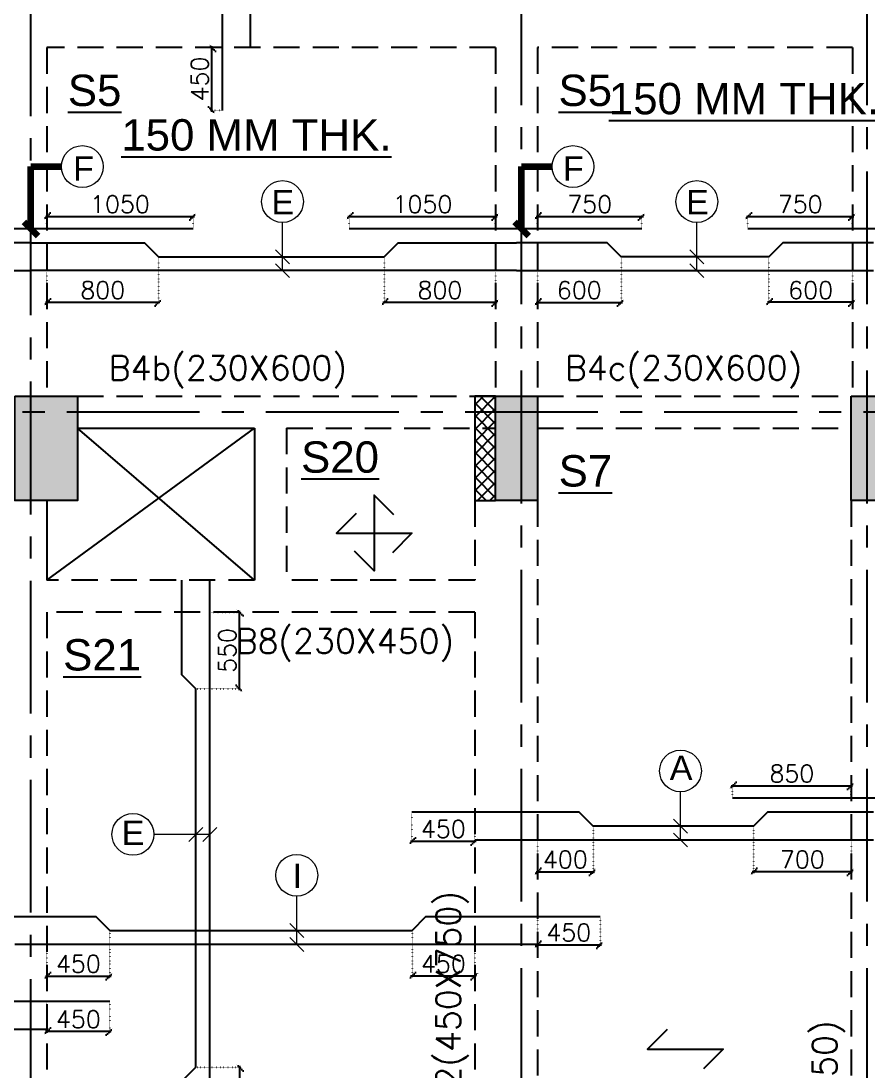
# Model space of a CAD drawing. Header units: millimetres. Extents: x 1921121 to 2008675, y -1544779 to -1482871.
# Drawn here: x 1932887 to 1938963, y -1505852 to -1498319 of the extents above; entities that cross this region are included whole.
import ezdxf

# ---------------------------------------------------------------- set-up
doc = ezdxf.new("R2010")
doc.units = ezdxf.units.MM
doc.header["$MEASUREMENT"] = 0
doc.header["$PDMODE"] = 98
for name, pattern in [('1', [0]), ('ACAD_ISO02W100', [15, 12, -3]), ('CENTER2', [28.575, 19.05, -3.175, 3.175, -3.175]), ('CONTINOUS', [0]), ('DOT', [0.25, 0, -0.25]), ('HIDDEN', [0.375, 0.25, -0.125])]:
    doc.linetypes.add(name, pattern=pattern)
for name, color, linetype in [('BEAM NO', 7, '1'), ('BEAM-230X450', 31, 'Continuous'), ('BEAM-230X600', 150, 'Continuous'), ('BEAM-300X600', 4, 'Continuous'), ('BEAM-450X750', 134, 'Continuous'), ('DIM', 191, 'Continuous'), ('Gabion Wall', 7, 'Continuous'), ('s-steel', 1, 'Continuous'), ('S-STRU. CUTOUT', 3, 'Continuous'), ('SLAB NO.', 4, 'Continuous'), ('STEEL', 1, 'Continuous'), ('STR.COLUMN', 1, 'Continuous')]:
    doc.layers.add(name, color=color, linetype=linetype)
for name, color, linetype, lineweight in [('BRICK WALL_MOFA', 8, 'Continuous', 30), ('CENTER_LINE', 8, 'CENTER2', 25), ('DIMENSION_MOFA', 62, 'HIDDEN', 15), ('GRID', 252, 'ACAD_ISO02W100', 9), ('LEADER', 191, 'Continuous', 15), ('S-B5-230X600', 120, 'HIDDEN', 25), ('SLAB STEEL MARK', 133, 'Continuous', 30)]:
    doc.layers.add(name, color=color, linetype=linetype, lineweight=lineweight)
doc.styles.add('DEEPAK', font='arial.ttf')
doc.styles.add('ROMANS', font='romans.shx')
doc.styles.add('RS', font='romans.shx', dxfattribs={"width": 0.9})
doc.styles.add('style1', font='arial.ttf')
doc.dimstyles.new('KRUNAL-MM', dxfattribs={"dimtxt": 50, "dimasz": 35, "dimexe": 25, "dimexo": 0, "dimgap": 15, "dimtad": 1, "dimdec": 0, "dimzin": 0, "dimdsep": 46, "dimtxsty": 'RS', "dimblk": 'OBLIQUE', "dimcen": 0, "dimdle": 25, "dimclrd": 256, "dimclre": 256, "dimclrt": 7, "dimadec": 0, "dimazin": 0, "dimtfac": 1, "dimtdec": 0, "dimtix": 1, "dimtmove": 0, "dimatfit": 2, "dimfxl": 1, "dimtolj": 1, "dimtzin": 0, "dimlwd": -1, "dimlwe": -1, "dimarcsym": 0})
doc.dimstyles.new('pag', dxfattribs={"dimtxt": 180, "dimasz": 150, "dimexe": 100, "dimexo": 0, "dimgap": 50, "dimtad": 1, "dimdec": 0, "dimzin": 0, "dimdsep": 46, "dimtxsty": 'ROMANS', "dimblk": 'OBLIQUE', "dimcen": 0, "dimdle": 100, "dimclrd": 256, "dimclre": 256, "dimclrt": 256, "dimadec": 0, "dimazin": 0, "dimtfac": 1, "dimtdec": 0, "dimtmove": 2, "dimatfit": 3, "dimfxl": 1, "dimtolj": 1, "dimtzin": 0, "dimlwd": -1, "dimlwe": -1, "dimarcsym": 0})

# ---------------------------------------------------------------- blocks, each defined once
blk = doc.blocks.new('FIRST FLOOR COLUMNS')
at = {"layer": 'CENTER_LINE', "ltscale": 50}
for p, q in [((5375, -42282.2), (5375, 16013)), ((8895, -42203.1), (8895, 16038)), ((11375, -42203.1), (11375, 16038)), ((68022.3, -115), (-4699.2, -115))]:
    blk.add_line(p, q, dxfattribs=at)
blk = doc.blocks.new('_Oblique')
at = {"color": 0, "linetype": 'ByBlock', "lineweight": -2}
blk.add_line((-0.5, -0.5), (0.5, 0.5), dxfattribs=at)
blk = doc.blocks.new('*D49')
at = {"layer": 'Defpoints', "color": 0, "linetype": 'DOT', "ltscale": 5, "transparency": 16777216}
for p in [(1934257, -1498510.3), (1934332.7, -1498510.3), (1934332.1, -1498960.3)]:
    blk.add_point(p, dxfattribs=at)
at = {"layer": 'DIM', "color": 191, "linetype": 'DOT', "ltscale": 5, "transparency": 16777216}
for p, q in [((1934322.7, -1498510.3), (1934247, -1498510.3)), ((1934322.1, -1498960.3), (1934247, -1498960.3))]:
    blk.add_line(p, q, dxfattribs=at)
at = {"layer": 'DIM', "color": 191, "ltscale": 5, "transparency": 16777216}
blk.add_line((1934257, -1498970.3), (1934257, -1498500.3), dxfattribs=at)
at = {"layer": 'DIM', "color": 191, "linetype": 'DOT', "ltscale": 5, "transparency": 16777216, "xscale": 50, "yscale": 50, "zscale": 50}
for p, rotation in [((1934257, -1498510.3), 90), ((1934257, -1498960.3), 270)]:
    blk.add_blockref('_Oblique', p, dxfattribs=dict(at, rotation=rotation))
at = {"layer": 'DIM', "color": 7, "linetype": 'DOT', "ltscale": 5, "transparency": 16777216, "insert": (1934169.5, -1498735.3), "char_height": 125, "attachment_point": 5, "rotation": 90, "style": 'ROMANS'}
blk.add_mtext('\\A1;450', dxfattribs=at)
blk = doc.blocks.new('*D232')
at = {"layer": 'Defpoints', "color": 0, "linetype": 'DOT', "ltscale": 5, "transparency": 16777216}
for p in [(1933073.5, -1505352.9), (1933523.5, -1505352.9), (1933073.5, -1505568.8)]:
    blk.add_point(p, dxfattribs=at)
at = {"layer": 'DIM', "color": 191, "linetype": 'DOT', "ltscale": 5, "transparency": 16777216}
for p, q in [((1933073.5, -1505362.9), (1933073.5, -1505578.8)), ((1933523.5, -1505362.9), (1933523.5, -1505578.8))]:
    blk.add_line(p, q, dxfattribs=at)
at = {"layer": 'DIM', "color": 191, "ltscale": 5, "transparency": 16777216}
blk.add_line((1933533.5, -1505568.8), (1933063.5, -1505568.8), dxfattribs=at)
at = {"layer": 'DIM', "color": 191, "linetype": 'DOT', "ltscale": 5, "transparency": 16777216, "xscale": 50, "yscale": 50, "zscale": 50, "rotation": 180}
blk.add_blockref('_Oblique', (1933073.5, -1505568.8), dxfattribs=at)
at = {"layer": 'DIM', "color": 191, "linetype": 'DOT', "ltscale": 5, "transparency": 16777216, "xscale": 50, "yscale": 50, "zscale": 50}
blk.add_blockref('_Oblique', (1933523.5, -1505568.8), dxfattribs=at)
at = {"layer": 'DIM', "color": 7, "linetype": 'DOT', "ltscale": 5, "transparency": 16777216, "insert": (1933298.5, -1505481.3), "char_height": 125, "attachment_point": 5, "style": 'ROMANS'}
blk.add_mtext('\\A1;450', dxfattribs=at)
blk = doc.blocks.new('*D64')
at = {"layer": 'Defpoints', "color": 0, "linetype": 'DOT', "ltscale": 5, "transparency": 16777216}
for p in [(1935492.4, -1500010.1), (1936292.1, -1500110.1), (1935492.4, -1500337.5)]:
    blk.add_point(p, dxfattribs=at)
at = {"layer": 'DIM', "color": 191, "linetype": 'DOT', "ltscale": 5, "transparency": 16777216}
for p, q in [((1935492.4, -1500020.1), (1935492.4, -1500347.5)), ((1936292.1, -1500120.1), (1936292.1, -1500347.5))]:
    blk.add_line(p, q, dxfattribs=at)
at = {"layer": 'DIM', "color": 191, "ltscale": 5, "transparency": 16777216}
blk.add_line((1936302.1, -1500337.5), (1935482.4, -1500337.5), dxfattribs=at)
at = {"layer": 'DIM', "color": 191, "linetype": 'DOT', "ltscale": 5, "transparency": 16777216, "xscale": 50, "yscale": 50, "zscale": 50, "rotation": 180}
blk.add_blockref('_Oblique', (1935492.4, -1500337.5), dxfattribs=at)
at = {"layer": 'DIM', "color": 191, "linetype": 'DOT', "ltscale": 5, "transparency": 16777216, "xscale": 50, "yscale": 50, "zscale": 50}
blk.add_blockref('_Oblique', (1936292.1, -1500337.5), dxfattribs=at)
at = {"layer": 'DIM', "color": 7, "linetype": 'DOT', "ltscale": 5, "transparency": 16777216, "insert": (1935892.3, -1500250), "char_height": 125, "attachment_point": 5, "style": 'ROMANS'}
blk.add_mtext('\\A1;800', dxfattribs=at)
blk = doc.blocks.new('*D65')
at = {"layer": 'Defpoints', "color": 0, "linetype": 'DOT', "ltscale": 5, "transparency": 16777216}
for p in [(1933873.7, -1500010.1), (1933073.5, -1500110.1), (1933873.7, -1500337.4)]:
    blk.add_point(p, dxfattribs=at)
at = {"layer": 'DIM', "color": 191, "linetype": 'DOT', "ltscale": 5, "transparency": 16777216}
for p, q in [((1933873.7, -1500020.1), (1933873.7, -1500347.4)), ((1933073.5, -1500120.1), (1933073.5, -1500347.4))]:
    blk.add_line(p, q, dxfattribs=at)
at = {"layer": 'DIM', "color": 191, "ltscale": 5, "transparency": 16777216}
blk.add_line((1933063.5, -1500337.4), (1933883.7, -1500337.4), dxfattribs=at)
at = {"layer": 'DIM', "color": 191, "linetype": 'DOT', "ltscale": 5, "transparency": 16777216, "xscale": 50, "yscale": 50, "zscale": 50, "rotation": 180}
blk.add_blockref('_Oblique', (1933073.5, -1500337.4), dxfattribs=at)
at = {"layer": 'DIM', "color": 191, "linetype": 'DOT', "ltscale": 5, "transparency": 16777216, "xscale": 50, "yscale": 50, "zscale": 50}
blk.add_blockref('_Oblique', (1933873.7, -1500337.4), dxfattribs=at)
at = {"layer": 'DIM', "color": 7, "linetype": 'DOT', "ltscale": 5, "transparency": 16777216, "insert": (1933473.6, -1500249.9), "char_height": 125, "attachment_point": 5, "style": 'ROMANS'}
blk.add_mtext('\\A1;800', dxfattribs=at)
blk = doc.blocks.new('*D66')
at = {"layer": 'Defpoints', "color": 0, "linetype": 'DOT', "ltscale": 5, "transparency": 16777216}
for p in [(1934122.1, -1499721), (1933072.1, -1499810.1), (1934122.1, -1499810.1)]:
    blk.add_point(p, dxfattribs=at)
at = {"layer": 'DIM', "color": 191, "ltscale": 5, "transparency": 16777216}
blk.add_line((1933062.1, -1499721), (1934132.1, -1499721), dxfattribs=at)
at = {"layer": 'DIM', "color": 191, "linetype": 'DOT', "ltscale": 5, "transparency": 16777216}
for p, q in [((1933072.1, -1499800.1), (1933072.1, -1499711)), ((1934122.1, -1499800.1), (1934122.1, -1499711))]:
    blk.add_line(p, q, dxfattribs=at)
at = {"layer": 'DIM', "color": 191, "linetype": 'DOT', "ltscale": 5, "transparency": 16777216, "xscale": 50, "yscale": 50, "zscale": 50, "rotation": 180}
blk.add_blockref('_Oblique', (1933072.1, -1499721), dxfattribs=at)
at = {"layer": 'DIM', "color": 191, "linetype": 'DOT', "ltscale": 5, "transparency": 16777216, "xscale": 50, "yscale": 50, "zscale": 50}
blk.add_blockref('_Oblique', (1934122.1, -1499721), dxfattribs=at)
at = {"layer": 'DIM', "color": 7, "linetype": 'DOT', "ltscale": 5, "transparency": 16777216, "insert": (1933597.1, -1499633.5), "char_height": 125, "attachment_point": 5, "style": 'ROMANS'}
blk.add_mtext('\\A1;1050', dxfattribs=at)
blk = doc.blocks.new('*D70')
at = {"layer": 'Defpoints', "color": 0, "linetype": 'DOT', "ltscale": 5, "transparency": 16777216}
for p in [(1937191.7, -1500010.1), (1936592.1, -1500110.1), (1937191.7, -1500337.5)]:
    blk.add_point(p, dxfattribs=at)
at = {"layer": 'DIM', "color": 191, "linetype": 'DOT', "ltscale": 5, "transparency": 16777216}
for p, q in [((1937191.7, -1500020.1), (1937191.7, -1500347.5)), ((1936592.1, -1500120.1), (1936592.1, -1500347.5))]:
    blk.add_line(p, q, dxfattribs=at)
at = {"layer": 'DIM', "color": 191, "ltscale": 5, "transparency": 16777216}
blk.add_line((1936582.1, -1500337.5), (1937201.7, -1500337.5), dxfattribs=at)
at = {"layer": 'DIM', "color": 191, "linetype": 'DOT', "ltscale": 5, "transparency": 16777216, "xscale": 50, "yscale": 50, "zscale": 50, "rotation": 180}
blk.add_blockref('_Oblique', (1936592.1, -1500337.5), dxfattribs=at)
at = {"layer": 'DIM', "color": 191, "linetype": 'DOT', "ltscale": 5, "transparency": 16777216, "xscale": 50, "yscale": 50, "zscale": 50}
blk.add_blockref('_Oblique', (1937191.7, -1500337.5), dxfattribs=at)
at = {"layer": 'DIM', "color": 7, "linetype": 'DOT', "ltscale": 5, "transparency": 16777216, "insert": (1936891.9, -1500250), "char_height": 125, "attachment_point": 5, "style": 'ROMANS'}
blk.add_mtext('\\A1;600', dxfattribs=at)
blk = doc.blocks.new('*D71')
at = {"layer": 'Defpoints', "color": 0, "linetype": 'DOT', "ltscale": 5, "transparency": 16777216}
for p in [(1938251.9, -1500010.1), (1938852.1, -1500110.1), (1938251.9, -1500337.4)]:
    blk.add_point(p, dxfattribs=at)
at = {"layer": 'DIM', "color": 191, "linetype": 'DOT', "ltscale": 5, "transparency": 16777216}
for p, q in [((1938251.9, -1500020.1), (1938251.9, -1500347.4)), ((1938852.1, -1500120.1), (1938852.1, -1500347.4))]:
    blk.add_line(p, q, dxfattribs=at)
at = {"layer": 'DIM', "color": 191, "ltscale": 5, "transparency": 16777216}
blk.add_line((1938862.1, -1500337.4), (1938241.9, -1500337.4), dxfattribs=at)
at = {"layer": 'DIM', "color": 191, "linetype": 'DOT', "ltscale": 5, "transparency": 16777216, "xscale": 50, "yscale": 50, "zscale": 50, "rotation": 180}
blk.add_blockref('_Oblique', (1938251.9, -1500337.4), dxfattribs=at)
at = {"layer": 'DIM', "color": 191, "linetype": 'DOT', "ltscale": 5, "transparency": 16777216, "xscale": 50, "yscale": 50, "zscale": 50}
blk.add_blockref('_Oblique', (1938852.1, -1500337.4), dxfattribs=at)
at = {"layer": 'DIM', "color": 7, "linetype": 'DOT', "ltscale": 5, "transparency": 16777216, "insert": (1938552, -1500249.9), "char_height": 125, "attachment_point": 5, "style": 'ROMANS'}
blk.add_mtext('\\A1;600', dxfattribs=at)
blk = doc.blocks.new('*D236')
at = {"layer": 'Defpoints', "color": 0, "linetype": 'DOT', "ltscale": 5, "transparency": 16777216}
for p in [(1936292.1, -1499721), (1935242.1, -1499810.1), (1936292.1, -1499810.1)]:
    blk.add_point(p, dxfattribs=at)
at = {"layer": 'DIM', "color": 191, "ltscale": 5, "transparency": 16777216}
blk.add_line((1935232.1, -1499721), (1936302.1, -1499721), dxfattribs=at)
at = {"layer": 'DIM', "color": 191, "linetype": 'DOT', "ltscale": 5, "transparency": 16777216}
for p, q in [((1935242.1, -1499800.1), (1935242.1, -1499711)), ((1936292.1, -1499800.1), (1936292.1, -1499711))]:
    blk.add_line(p, q, dxfattribs=at)
at = {"layer": 'DIM', "color": 191, "linetype": 'DOT', "ltscale": 5, "transparency": 16777216, "xscale": 50, "yscale": 50, "zscale": 50, "rotation": 180}
blk.add_blockref('_Oblique', (1935242.1, -1499721), dxfattribs=at)
at = {"layer": 'DIM', "color": 191, "linetype": 'DOT', "ltscale": 5, "transparency": 16777216, "xscale": 50, "yscale": 50, "zscale": 50}
blk.add_blockref('_Oblique', (1936292.1, -1499721), dxfattribs=at)
at = {"layer": 'DIM', "color": 7, "linetype": 'DOT', "ltscale": 5, "transparency": 16777216, "insert": (1935767.1, -1499633.5), "char_height": 125, "attachment_point": 5, "style": 'ROMANS'}
blk.add_mtext('\\A1;1050', dxfattribs=at)
blk = doc.blocks.new('*D74')
at = {"layer": 'Defpoints', "color": 0, "linetype": 'DOT', "ltscale": 5, "transparency": 16777216}
for p in [(1937342.1, -1499721), (1936592.1, -1499810.1), (1937342.1, -1499810.1)]:
    blk.add_point(p, dxfattribs=at)
at = {"layer": 'DIM', "color": 191, "ltscale": 5, "transparency": 16777216}
blk.add_line((1936582.1, -1499721), (1937352.1, -1499721), dxfattribs=at)
at = {"layer": 'DIM', "color": 191, "linetype": 'DOT', "ltscale": 5, "transparency": 16777216}
for p, q in [((1936592.1, -1499800.1), (1936592.1, -1499711)), ((1937342.1, -1499800.1), (1937342.1, -1499711))]:
    blk.add_line(p, q, dxfattribs=at)
at = {"layer": 'DIM', "color": 191, "linetype": 'DOT', "ltscale": 5, "transparency": 16777216, "xscale": 50, "yscale": 50, "zscale": 50, "rotation": 180}
blk.add_blockref('_Oblique', (1936592.1, -1499721), dxfattribs=at)
at = {"layer": 'DIM', "color": 191, "linetype": 'DOT', "ltscale": 5, "transparency": 16777216, "xscale": 50, "yscale": 50, "zscale": 50}
blk.add_blockref('_Oblique', (1937342.1, -1499721), dxfattribs=at)
at = {"layer": 'DIM', "color": 7, "linetype": 'DOT', "ltscale": 5, "transparency": 16777216, "insert": (1936967.1, -1499633.5), "char_height": 125, "attachment_point": 5, "style": 'ROMANS'}
blk.add_mtext('\\A1;750', dxfattribs=at)
blk = doc.blocks.new('*D75')
at = {"layer": 'Defpoints', "color": 0, "linetype": 'DOT', "ltscale": 5, "transparency": 16777216}
for p in [(1938852.1, -1499721), (1938102.1, -1499810.1), (1938852.1, -1499810.1)]:
    blk.add_point(p, dxfattribs=at)
at = {"layer": 'DIM', "color": 191, "ltscale": 5, "transparency": 16777216}
blk.add_line((1938092.1, -1499721), (1938862.1, -1499721), dxfattribs=at)
at = {"layer": 'DIM', "color": 191, "linetype": 'DOT', "ltscale": 5, "transparency": 16777216}
for p, q in [((1938102.1, -1499800.1), (1938102.1, -1499711)), ((1938852.1, -1499800.1), (1938852.1, -1499711))]:
    blk.add_line(p, q, dxfattribs=at)
at = {"layer": 'DIM', "color": 191, "linetype": 'DOT', "ltscale": 5, "transparency": 16777216, "xscale": 50, "yscale": 50, "zscale": 50, "rotation": 180}
blk.add_blockref('_Oblique', (1938102.1, -1499721), dxfattribs=at)
at = {"layer": 'DIM', "color": 191, "linetype": 'DOT', "ltscale": 5, "transparency": 16777216, "xscale": 50, "yscale": 50, "zscale": 50}
blk.add_blockref('_Oblique', (1938852.1, -1499721), dxfattribs=at)
at = {"layer": 'DIM', "color": 7, "linetype": 'DOT', "ltscale": 5, "transparency": 16777216, "insert": (1938477.1, -1499633.5), "char_height": 125, "attachment_point": 5, "style": 'ROMANS'}
blk.add_mtext('\\A1;750', dxfattribs=at)
blk = doc.blocks.new('*D77')
at = {"layer": 'Defpoints', "color": 0, "linetype": 'DOT', "ltscale": 5, "transparency": 16777216}
for p in [(1935692.4, -1504843.8), (1936142.1, -1504943.8), (1935692.4, -1505171.2)]:
    blk.add_point(p, dxfattribs=at)
at = {"layer": 'DIM', "color": 191, "linetype": 'DOT', "ltscale": 5, "transparency": 16777216}
for p, q in [((1935692.4, -1504853.8), (1935692.4, -1505181.2)), ((1936142.1, -1504953.8), (1936142.1, -1505181.2))]:
    blk.add_line(p, q, dxfattribs=at)
at = {"layer": 'DIM', "color": 191, "ltscale": 5, "transparency": 16777216}
blk.add_line((1936152.1, -1505171.2), (1935682.4, -1505171.2), dxfattribs=at)
at = {"layer": 'DIM', "color": 191, "linetype": 'DOT', "ltscale": 5, "transparency": 16777216, "xscale": 50, "yscale": 50, "zscale": 50, "rotation": 180}
blk.add_blockref('_Oblique', (1935692.4, -1505171.2), dxfattribs=at)
at = {"layer": 'DIM', "color": 191, "linetype": 'DOT', "ltscale": 5, "transparency": 16777216, "xscale": 50, "yscale": 50, "zscale": 50}
blk.add_blockref('_Oblique', (1936142.1, -1505171.2), dxfattribs=at)
at = {"layer": 'DIM', "color": 7, "linetype": 'DOT', "ltscale": 5, "transparency": 16777216, "insert": (1935917.3, -1505083.7), "char_height": 125, "attachment_point": 5, "style": 'ROMANS'}
blk.add_mtext('\\A1;450', dxfattribs=at)
blk = doc.blocks.new('*D78')
at = {"layer": 'Defpoints', "color": 0, "linetype": 'DOT', "ltscale": 5, "transparency": 16777216}
for p in [(1933523.7, -1504843.8), (1933073.5, -1504943.8), (1933523.7, -1505171.1)]:
    blk.add_point(p, dxfattribs=at)
at = {"layer": 'DIM', "color": 191, "linetype": 'DOT', "ltscale": 5, "transparency": 16777216}
for p, q in [((1933523.7, -1504853.8), (1933523.7, -1505181.1)), ((1933073.5, -1504953.8), (1933073.5, -1505181.1))]:
    blk.add_line(p, q, dxfattribs=at)
at = {"layer": 'DIM', "color": 191, "ltscale": 5, "transparency": 16777216}
blk.add_line((1933063.5, -1505171.1), (1933533.7, -1505171.1), dxfattribs=at)
at = {"layer": 'DIM', "color": 191, "linetype": 'DOT', "ltscale": 5, "transparency": 16777216, "xscale": 50, "yscale": 50, "zscale": 50, "rotation": 180}
blk.add_blockref('_Oblique', (1933073.5, -1505171.1), dxfattribs=at)
at = {"layer": 'DIM', "color": 191, "linetype": 'DOT', "ltscale": 5, "transparency": 16777216, "xscale": 50, "yscale": 50, "zscale": 50}
blk.add_blockref('_Oblique', (1933523.7, -1505171.1), dxfattribs=at)
at = {"layer": 'DIM', "color": 7, "linetype": 'DOT', "ltscale": 5, "transparency": 16777216, "insert": (1933298.6, -1505083.6), "char_height": 125, "attachment_point": 5, "style": 'ROMANS'}
blk.add_mtext('\\A1;450', dxfattribs=at)
blk = doc.blocks.new('*D79')
at = {"layer": 'Defpoints', "color": 0, "linetype": 'DOT', "ltscale": 5, "transparency": 16777216}
for p in [(1936991.7, -1504095), (1936592.1, -1504195), (1936991.7, -1504422.4)]:
    blk.add_point(p, dxfattribs=at)
at = {"layer": 'DIM', "color": 191, "linetype": 'DOT', "ltscale": 5, "transparency": 16777216}
for p, q in [((1936991.7, -1504105), (1936991.7, -1504432.4)), ((1936592.1, -1504205), (1936592.1, -1504432.4))]:
    blk.add_line(p, q, dxfattribs=at)
at = {"layer": 'DIM', "color": 191, "ltscale": 5, "transparency": 16777216}
blk.add_line((1936582.1, -1504422.4), (1937001.7, -1504422.4), dxfattribs=at)
at = {"layer": 'DIM', "color": 191, "linetype": 'DOT', "ltscale": 5, "transparency": 16777216, "xscale": 50, "yscale": 50, "zscale": 50, "rotation": 180}
blk.add_blockref('_Oblique', (1936592.1, -1504422.4), dxfattribs=at)
at = {"layer": 'DIM', "color": 191, "linetype": 'DOT', "ltscale": 5, "transparency": 16777216, "xscale": 50, "yscale": 50, "zscale": 50}
blk.add_blockref('_Oblique', (1936991.7, -1504422.4), dxfattribs=at)
at = {"layer": 'DIM', "color": 7, "linetype": 'DOT', "ltscale": 5, "transparency": 16777216, "insert": (1936791.9, -1504334.9), "char_height": 125, "attachment_point": 5, "style": 'ROMANS'}
blk.add_mtext('\\A1;400', dxfattribs=at)
blk = doc.blocks.new('*D80')
at = {"layer": 'Defpoints', "color": 0, "linetype": 'DOT', "ltscale": 5, "transparency": 16777216}
for p in [(1938141.9, -1504095), (1938842.1, -1504195), (1938141.9, -1504422.4)]:
    blk.add_point(p, dxfattribs=at)
at = {"layer": 'DIM', "color": 191, "linetype": 'DOT', "ltscale": 5, "transparency": 16777216}
for p, q in [((1938141.9, -1504105), (1938141.9, -1504432.4)), ((1938842.1, -1504205), (1938842.1, -1504432.4))]:
    blk.add_line(p, q, dxfattribs=at)
at = {"layer": 'DIM', "color": 191, "ltscale": 5, "transparency": 16777216}
blk.add_line((1938852.1, -1504422.4), (1938131.9, -1504422.4), dxfattribs=at)
at = {"layer": 'DIM', "color": 191, "linetype": 'DOT', "ltscale": 5, "transparency": 16777216, "xscale": 50, "yscale": 50, "zscale": 50, "rotation": 180}
blk.add_blockref('_Oblique', (1938141.9, -1504422.4), dxfattribs=at)
at = {"layer": 'DIM', "color": 191, "linetype": 'DOT', "ltscale": 5, "transparency": 16777216, "xscale": 50, "yscale": 50, "zscale": 50}
blk.add_blockref('_Oblique', (1938842.1, -1504422.4), dxfattribs=at)
at = {"layer": 'DIM', "color": 7, "linetype": 'DOT', "ltscale": 5, "transparency": 16777216, "insert": (1938492, -1504334.9), "char_height": 125, "attachment_point": 5, "style": 'ROMANS'}
blk.add_mtext('\\A1;700', dxfattribs=at)
blk = doc.blocks.new('*D83')
at = {"layer": 'Defpoints', "color": 0, "linetype": 'DOT', "ltscale": 5, "transparency": 16777216}
for p in [(1938842.1, -1503806), (1937992.1, -1503895), (1938842.1, -1503895)]:
    blk.add_point(p, dxfattribs=at)
at = {"layer": 'DIM', "color": 191, "ltscale": 5, "transparency": 16777216}
blk.add_line((1937982.1, -1503806), (1938852.1, -1503806), dxfattribs=at)
at = {"layer": 'DIM', "color": 191, "linetype": 'DOT', "ltscale": 5, "transparency": 16777216}
for p, q in [((1937992.1, -1503885), (1937992.1, -1503796)), ((1938842.1, -1503885), (1938842.1, -1503796))]:
    blk.add_line(p, q, dxfattribs=at)
at = {"layer": 'DIM', "color": 191, "linetype": 'DOT', "ltscale": 5, "transparency": 16777216, "xscale": 50, "yscale": 50, "zscale": 50, "rotation": 180}
blk.add_blockref('_Oblique', (1937992.1, -1503806), dxfattribs=at)
at = {"layer": 'DIM', "color": 191, "linetype": 'DOT', "ltscale": 5, "transparency": 16777216, "xscale": 50, "yscale": 50, "zscale": 50}
blk.add_blockref('_Oblique', (1938842.1, -1503806), dxfattribs=at)
at = {"layer": 'DIM', "color": 7, "linetype": 'DOT', "ltscale": 5, "transparency": 16777216, "insert": (1938417.1, -1503718.5), "char_height": 125, "attachment_point": 5, "style": 'ROMANS'}
blk.add_mtext('\\A1;850', dxfattribs=at)
blk = doc.blocks.new('*U7')
at = {"layer": 'STEEL'}
blk.add_lwpolyline([(707738.1, 27916.3), (707888.1, 27766.3), (707888.1, 28344.3), (708038.1, 28194.3)], dxfattribs=at)
blk = doc.blocks.new('*D266')
at = {"layer": 'Defpoints', "color": 0, "linetype": 'DOT', "ltscale": 5, "transparency": 16777216}
for p in [(1936592.1, -1504743.8), (1937042.1, -1504743.8), (1937042.1, -1504946.5)]:
    blk.add_point(p, dxfattribs=at)
at = {"layer": 'DIM', "color": 191, "linetype": 'DOT', "ltscale": 5, "transparency": 16777216}
for p, q in [((1936592.1, -1504753.8), (1936592.1, -1504956.5)), ((1937042.1, -1504753.8), (1937042.1, -1504956.5))]:
    blk.add_line(p, q, dxfattribs=at)
at = {"layer": 'DIM', "color": 191, "ltscale": 5, "transparency": 16777216}
blk.add_line((1936582.1, -1504946.5), (1937052.1, -1504946.5), dxfattribs=at)
at = {"layer": 'DIM', "color": 191, "linetype": 'DOT', "ltscale": 5, "transparency": 16777216, "xscale": 50, "yscale": 50, "zscale": 50, "rotation": 180}
blk.add_blockref('_Oblique', (1936592.1, -1504946.5), dxfattribs=at)
at = {"layer": 'DIM', "color": 191, "linetype": 'DOT', "ltscale": 5, "transparency": 16777216, "xscale": 50, "yscale": 50, "zscale": 50}
blk.add_blockref('_Oblique', (1937042.1, -1504946.5), dxfattribs=at)
at = {"layer": 'DIM', "color": 7, "linetype": 'DOT', "ltscale": 5, "transparency": 16777216, "insert": (1936817.1, -1504859), "char_height": 125, "attachment_point": 5, "style": 'ROMANS'}
blk.add_mtext('\\A1;450', dxfattribs=at)
blk = doc.blocks.new('*D267')
at = {"layer": 'Defpoints', "color": 0, "linetype": 'DOT', "ltscale": 5, "transparency": 16777216}
for p in [(1935692.1, -1503995), (1936142.1, -1503995), (1936142.1, -1504203.7)]:
    blk.add_point(p, dxfattribs=at)
at = {"layer": 'DIM', "color": 191, "linetype": 'DOT', "ltscale": 5, "transparency": 16777216}
for p, q in [((1935692.1, -1504005), (1935692.1, -1504213.7)), ((1936142.1, -1504005), (1936142.1, -1504213.7))]:
    blk.add_line(p, q, dxfattribs=at)
at = {"layer": 'DIM', "color": 191, "ltscale": 5, "transparency": 16777216}
blk.add_line((1935682.1, -1504203.7), (1936152.1, -1504203.7), dxfattribs=at)
at = {"layer": 'DIM', "color": 191, "linetype": 'DOT', "ltscale": 5, "transparency": 16777216, "xscale": 50, "yscale": 50, "zscale": 50, "rotation": 180}
blk.add_blockref('_Oblique', (1935692.1, -1504203.7), dxfattribs=at)
at = {"layer": 'DIM', "color": 191, "linetype": 'DOT', "ltscale": 5, "transparency": 16777216, "xscale": 50, "yscale": 50, "zscale": 50}
blk.add_blockref('_Oblique', (1936142.1, -1504203.7), dxfattribs=at)
at = {"layer": 'DIM', "color": 7, "linetype": 'DOT', "ltscale": 5, "transparency": 16777216, "insert": (1935917.1, -1504116.2), "char_height": 125, "attachment_point": 5, "style": 'ROMANS'}
blk.add_mtext('\\A1;450', dxfattribs=at)
blk = doc.blocks.new('*D215')
at = {"layer": 'Defpoints', "color": 0, "linetype": 'DOT', "ltscale": 5, "transparency": 16777216}
for p in [(1934241.7, -1502560.3), (1934454.9, -1502560.3), (1934142, -1503110.3)]:
    blk.add_point(p, dxfattribs=at)
at = {"layer": 'DIM', "color": 191, "linetype": 'DOT', "ltscale": 5, "transparency": 16777216}
for p, q in [((1934251.7, -1502560.3), (1934464.9, -1502560.3)), ((1934152, -1503110.3), (1934464.9, -1503110.3))]:
    blk.add_line(p, q, dxfattribs=at)
at = {"layer": 'DIM', "color": 191, "ltscale": 5, "transparency": 16777216}
blk.add_line((1934454.9, -1503120.3), (1934454.9, -1502550.3), dxfattribs=at)
at = {"layer": 'DIM', "color": 191, "linetype": 'DOT', "ltscale": 5, "transparency": 16777216, "xscale": 50, "yscale": 50, "zscale": 50}
for p, rotation in [((1934454.9, -1502560.3), 90), ((1934454.9, -1503110.3), 270)]:
    blk.add_blockref('_Oblique', p, dxfattribs=dict(at, rotation=rotation))
at = {"layer": 'DIM', "color": 7, "linetype": 'DOT', "ltscale": 5, "transparency": 16777216, "insert": (1934367.4, -1502835.3), "char_height": 125, "attachment_point": 5, "rotation": 90, "style": 'ROMANS'}
blk.add_mtext('\\A1;550', dxfattribs=at)
blk = doc.blocks.new('*D216')
at = {"layer": 'Defpoints', "color": 0, "linetype": 'DOT', "ltscale": 5, "transparency": 16777216}
for p in [(1934142, -1505825.3), (1934242, -1506375.3), (1934455.1, -1506375.3)]:
    blk.add_point(p, dxfattribs=at)
at = {"layer": 'DIM', "color": 191, "linetype": 'DOT', "ltscale": 5, "transparency": 16777216}
for p, q in [((1934152, -1505825.3), (1934465.1, -1505825.3)), ((1934252, -1506375.3), (1934465.1, -1506375.3))]:
    blk.add_line(p, q, dxfattribs=at)
at = {"layer": 'DIM', "color": 191, "ltscale": 5, "transparency": 16777216}
blk.add_line((1934455.1, -1505815.3), (1934455.1, -1506385.3), dxfattribs=at)
at = {"layer": 'DIM', "color": 191, "linetype": 'DOT', "ltscale": 5, "transparency": 16777216, "xscale": 50, "yscale": 50, "zscale": 50}
for p, rotation in [((1934455.1, -1505825.3), 90), ((1934455.1, -1506375.3), 270)]:
    blk.add_blockref('_Oblique', p, dxfattribs=dict(at, rotation=rotation))
at = {"layer": 'DIM', "color": 7, "linetype": 'DOT', "ltscale": 5, "transparency": 16777216, "insert": (1934367.6, -1506100.3), "char_height": 125, "attachment_point": 5, "rotation": 90, "style": 'ROMANS'}
blk.add_mtext('\\A1;550', dxfattribs=at)
blk = doc.blocks.new('*U4')
at = {"layer": 'STEEL'}
for points in [[(707738.1, 27916.3), (707888.1, 27766.3), (707888.1, 28344.3), (708038.1, 28194.3)], [(707749.1, 28205.3), (707599.1, 28055.3), (708177.1, 28055.3), (708027.1, 27905.3)]]:
    blk.add_lwpolyline(points, dxfattribs=at)
blk = doc.blocks.new('ARCH COL')
at = {"layer": 'STR.COLUMN', "transparency": 33554687}
h = blk.add_hatch(color=256, dxfattribs=at)
h.dxf.hatch_style = 1
h.paths.add_polyline_path([(238062.4, -750), (238512.4, -750), (238512.4, 0), (238062.4, 0)])
at = {"layer": 'STR.COLUMN'}
h = blk.add_hatch(dxfattribs=at)
h.set_pattern_fill('ANSI37', color=8, scale=500)
h.set_pattern_definition([(45, (-1692900.164, 1171002.454), (-44.1941738, 44.1941738), []), (135, (-1692900.164, 1171002.454), (-44.1941738, -44.1941738), [])])
h.paths.add_polyline_path([(241512.4, 0), (241362.4, 0), (241362.4, -750), (241512.4, -750)])
at = {"layer": 'STR.COLUMN', "transparency": 33554687}
h = blk.add_hatch(color=256, dxfattribs=at)
h.dxf.hatch_style = 1
h.paths.add_polyline_path([(241812.4, 0), (241812.4, -750), (241512.4, -750), (241512.4, 0)])
h = blk.add_hatch(color=256, dxfattribs=at)
h.dxf.hatch_style = 1
h.paths.add_polyline_path([(244062.4, 0), (244362.4, 0), (244362.4, -750), (244062.4, -750)])
at = {"layer": 'STR.COLUMN', "color": 5}
blk.add_lwpolyline([(238062.4, 0), (238512.4, 0), (238512.4, -750), (238062.4, -750), (238062.4, 0)], dxfattribs=at)
for points in [[(241512.4, 0), (241362.4, 0), (241362.4, -750), (241512.4, -750)], [(241812.4, 0), (241812.4, -750), (241512.4, -750), (241512.4, 0)], [(244062.4, 0), (244362.4, 0), (244362.4, -750), (244062.4, -750), (244062.4, 0)]]:
    blk.add_lwpolyline(points, close=True, dxfattribs=at)
blk = doc.blocks.new('zw$7C89')
at = {"layer": 'Gabion Wall'}
h = blk.add_hatch(dxfattribs=at)
h.set_pattern_fill('ANSI36', color=256, scale=1000)
h.set_pattern_definition([(45, (-1922817.54, 1391663.81), (66.291261, 243.067956), [312.5, -62.5, 0, -62.5])])
edge = h.paths.add_edge_path()
edge.add_ellipse((25471.6, 5545), major_axis=(-5200, 0), ratio=1, start_angle=387.98698, end_angle=447.55802, ccw=False)
edge.add_ellipse((14595, -235), major_axis=(7117, 0), ratio=1, start_angle=27.98698, end_angle=90)
edge.add_line((14595, 6882), (5145, 6882))
edge.add_ellipse((5145, -235), major_axis=(7117, 0), ratio=1, start_angle=90, end_angle=137.65291)
edge.add_ellipse((5145, -235), major_axis=(7117, 0), ratio=1, start_angle=137.65291, end_angle=235.90054)
edge.add_line((1155, -6128.3), (1155, -4871.5))
edge.add_ellipse((5145, -235), major_axis=(-6117, 0), ratio=1, start_angle=317.65291, end_angle=409.28606, ccw=False)
edge.add_ellipse((5145, -235), major_axis=(-6117, 0), ratio=1, start_angle=270, end_angle=317.65291, ccw=False)
edge.add_line((5145, 5882), (14595, 5882))
edge.add_ellipse((14595, -235), major_axis=(-6117, 0), ratio=1, start_angle=207.98698, end_angle=270, ccw=False)
edge.add_ellipse((25471.6, 5545), major_axis=(6200, 0), ratio=1, start_angle=207.98698, end_angle=267.95207)
edge.add_line((25250, -651), (25250, 349.7))
blk = doc.blocks.new('A$C02ad8bd7')
at = {"layer": 'BEAM NO', "ltscale": 500, "style": 'ROMANS'}
for s, rotation, p in [('B4b(230X600)', 359.99997, (5703.9, 7235.1, 0)), ('B4c(230X600)', 359.99997, (8976.8, 7235.1, 0)), ('B8(230X450)', 359.99997, (6614.6, 5274.9, 0)), ('B32(450X750)', 89.99997, (8228, 1851.9, 0)), ('B32(450X750)', 89.99997, (10928, 923.7, 0))]:
    blk.add_text(s, height=175, rotation=rotation, dxfattribs=at).set_placement(p)

msp = doc.modelspace()

# ---------------------------------------------------------------- linework, layer by layer
at = {"layer": 'BEAM-230X450', "linetype": 'CONTINOUS', "ltscale": 750}
msp.add_line((1934562.1, -1501240.3), (1934562.1, -1502330.3), dxfattribs=at)
at = {"layer": 'BEAM-230X450', "linetype": 'HIDDEN', "ltscale": 750}
for p, q in [((1934792.1, -1501240.3), (1934792.1, -1502330.3)), ((1934562.1, -1502330.3), (1933072.1, -1502330.3)), ((1936142.1, -1502330.3), (1934792.1, -1502330.3)), ((1936142.1, -1502560.3), (1933072.1, -1502560.3))]:
    msp.add_line(p, q, dxfattribs=at)
at = {"layer": 'BEAM-230X600', "linetype": 'HIDDEN', "ltscale": 750}
for p, q in [((1936292.1, -1498510.3), (1933072.1, -1498510.3)), ((1933072.1, -1498510.3), (1933072.1, -1501010.3)), ((1938852.1, -1498510.3), (1936592.1, -1498510.3)), ((1933292.1, -1501010.3), (1936292.1, -1501010.3)), ((1936592.1, -1501010.3), (1938842.1, -1501010.3)), ((1934792.1, -1501240.3), (1936292.1, -1501240.3)), ((1936592.1, -1501240.3), (1938842.1, -1501240.3)), ((1933072.1, -1502560.3), (1933072.1, -1506375.3))]:
    msp.add_line(p, q, dxfattribs=at)
at = {"layer": 'BEAM-230X600', "linetype": 'CONTINOUS', "ltscale": 750}
for p, q in [((1933292.1, -1501240.3), (1934562.1, -1501240.3)), ((1933072.1, -1501760.3), (1933072.1, -1502330.3))]:
    msp.add_line(p, q, dxfattribs=at)
at = {"layer": 'BEAM-300X600', "linetype": 'HIDDEN', "ltscale": 750}
for p, q in [((1936292.1, -1498510.3), (1936292.1, -1501010.3)), ((1936592.1, -1498510.3), (1936592.1, -1501010.3)), ((1938852.1, -1498510.3), (1938852.1, -1501010.3))]:
    msp.add_line(p, q, dxfattribs=at)
at = {"layer": 'BEAM-450X750', "linetype": 'HIDDEN', "ltscale": 750}
for p, q in [((1936142.1, -1501760.3), (1936142.1, -1502330.3)), ((1936592.1, -1501760.3), (1936592.1, -1507920.3)), ((1938842.1, -1501760.3), (1938842.1, -1507920.3)), ((1936142.1, -1502560.3), (1936142.1, -1506375.3))]:
    msp.add_line(p, q, dxfattribs=at)
at = {"layer": 'LEADER'}
for centre in [(1933327.1, -1499363.3), (1936847.1, -1499363.3), (1934763, -1499614.5), (1937735.5, -1499614.5), (1937618.4, -1503699.5), (1933689.9, -1504154.9), (1934865.4, -1504448.2)]:
    msp.add_circle(centre, 150, dxfattribs=at)
at = {"layer": 's-steel'}
for points in [[(1934332.7, -1498960.3), (1934332.7, -1497630.3), (1934432.7, -1497530.3), (1934432.8, -1493790.3), (1934332.5, -1493690.3), (1934332.6, -1492360.4)], [(1934532.8, -1498510.3), (1934532.8, -1492810.4)], [(1934122.1, -1499810.1), (1931642.1, -1499810.1)], [(1937342.1, -1499810.1), (1935242.1, -1499810.1)], [(1940052.1, -1499810.1), (1938102.1, -1499810.1)], [(1932957.1, -1499910.1), (1932040.5, -1499910.1), (1931940.5, -1500010.1), (1929581.7, -1500010.1), (1929481.7, -1499910.1), (1928852.1, -1499910.1)], [(1932957.1, -1499910.1), (1933773.7, -1499910.1), (1933873.7, -1500010.1), (1935492.4, -1500010.1), (1935592.4, -1499910.1), (1936442.1, -1499910.1)], [(1939002.1, -1499910.1), (1938351.9, -1499910.1), (1938251.9, -1500010.1), (1937191.7, -1500010.1), (1937091.7, -1499910.1), (1936442.1, -1499910.1)], [(1928852.1, -1500110.1), (1932957.1, -1500110.1)], [(1936442.1, -1500110.1), (1932957.1, -1500110.1)], [(1936442.1, -1500110.1), (1939002.1, -1500110.1)], [(1934042, -1506605.3), (1934042, -1505925.3), (1934142, -1505825.3), (1934142, -1503110.3), (1934041.7, -1503010.3), (1934041.8, -1502330.3)], [(1934242, -1506605.3), (1934242, -1502330.3)], [(1940142.1, -1503895), (1937992.1, -1503895)], [(1939002.1, -1503995), (1938241.9, -1503995), (1938141.9, -1504095), (1936991.7, -1504095), (1936891.7, -1503995), (1935692.1, -1503995)], [(1936142.1, -1504195), (1939002.1, -1504195)], [(1932392.1, -1504743.8), (1933423.7, -1504743.8), (1933523.7, -1504843.8), (1935692.4, -1504843.8), (1935792.4, -1504743.8), (1937042.1, -1504743.8)], [(1936592.1, -1504943.8), (1932842.1, -1504943.8)], [(1933523.5, -1505352.9), (1932216.9, -1505352.9), (1932116.9, -1505452.9), (1928536.7, -1505452.9), (1928436.7, -1505352.9), (1927582.1, -1505352.9)], [(1927582.1, -1505552.9), (1933072.1, -1505552.9)]]:
    msp.add_lwpolyline(points, dxfattribs=at)
at = {"layer": 'S-STRU. CUTOUT', "ltscale": 750}
for p, q in [((1933072.1, -1502330.3), (1934562.1, -1501240.3)), ((1934562.1, -1502330.3), (1933292.1, -1501240.3))]:
    msp.add_line(p, q, dxfattribs=at)

# ---------------------------------------------------------------- block references
at = {"layer": 'BRICK WALL_MOFA', "color": 251}
msp.add_blockref('A$C02ad8bd7', (1927812.1, -1508130.3), dxfattribs=at)
at = {"layer": 'DIMENSION_MOFA'}
msp.add_blockref('zw$7C89', (1927665.2, -1492925.3), dxfattribs=at)
at = {"layer": 'GRID'}
msp.add_blockref('FIRST FLOOR COLUMNS', (1927582.1, -1501010.3), dxfattribs=at)
at = {"layer": 'S-B5-230X600', "xscale": 0.9375000000000001, "yscale": 0.9375000000000001, "zscale": 0.9375000000000001, "rotation": 269.9999999999999}
for name, p in [('*U4', (1909119.3, -838347.8)), ('*U7', (1911351.1, -842050.6))]:
    msp.add_blockref(name, p, dxfattribs=at)
at = {"layer": 'STR.COLUMN'}
msp.add_blockref('ARCH COL', (1694779.7, -1501010.3), dxfattribs=at)

# ---------------------------------------------------------------- texts
at = {"layer": 'SLAB NO.', "color": 6, "style": 'DEEPAK'}
for s, p in [('%%US5', (1933223, -1498928.9)), ('%%US5', (1936743, -1498928.9)), ('%%U150 MM THK.', (1937104.1, -1498988.2)), ('%%U150 MM THK.', (1933606.6, -1499248.4)), ('%%US20', (1934896.2, -1501559.9)), ('%%US7', (1936744.3, -1501658.9)), ('%%US21', (1933189.1, -1502978.9))]:
    msp.add_text(s, height=225, dxfattribs=at).set_placement(p)
at = {"layer": 'SLAB STEEL MARK', "style": 'style1'}
for s, p in [('F', (1933260.6, -1499464.4)), ('F', (1936775.4, -1499464)), ('E', (1934684.3, -1499706.4)), ('E', (1937658.2, -1499705.8)), ('A', (1937541.1, -1503764)), ('E', (1933608.7, -1504231.4)), (' I', (1934767, -1504540.1))]:
    msp.add_text(s, height=175, dxfattribs=at).set_placement(p)

# ---------------------------------------------------------------- dimensions: what is measured, and where the dimension line sits
at = {"layer": 'DIM', "linetype": 'DOT', "ltscale": 5}
for base, p1, p2, angle, picture, middle in [((1934257, -1498510.3), (1934332.1, -1498960.3), (1934332.7, -1498510.3), 90, '*D49', (1934169.5, -1498735.3)), ((1935492.4, -1500337.5), (1936292.1, -1500110.1), (1935492.4, -1500010.1), 180, '*D64', (1935892.3, -1500250)), ((1938251.9, -1500337.4), (1938852.1, -1500110.1), (1938251.9, -1500010.1), 180, '*D71', (1938552, -1500249.9)), ((1938141.9, -1504422.4), (1938842.1, -1504195), (1938141.9, -1504095), 180, '*D80', (1938492, -1504334.9)), ((1935692.4, -1505171.2), (1936142.1, -1504943.8), (1935692.4, -1504843.8), 180, '*D77', (1935917.3, -1505083.7))]:
    dim = msp.add_linear_dim(base=base, p1=p1, p2=p2, angle=angle, dimstyle='pag', override={"dimtxt": 125, "dimasz": 50, "dimexe": 10, "dimexo": 10, "dimgap": 25, "dimtxsty": 'ROMANS', "dimdle": 10, "dimclrd": 191, "dimclre": 191, "dimclrt": 7, "dimtix": 1, "dimtmove": 1}, dxfattribs=at)
    dim.commit()
    dim.dimension.update_dxf_attribs({"geometry": picture, "text_midpoint": middle})
for base, p1, p2, picture, middle in [((1934122.1, -1499721), (1933072.1, -1499810.1), (1934122.1, -1499810.1), '*D66', (1933597.1, -1499633.5)), ((1936292.1, -1499721), (1935242.1, -1499810.1), (1936292.1, -1499810.1), '*D236', (1935767.1, -1499633.5)), ((1937342.1, -1499721), (1936592.1, -1499810.1), (1937342.1, -1499810.1), '*D74', (1936967.1, -1499633.5)), ((1938852.1, -1499721), (1938102.1, -1499810.1), (1938852.1, -1499810.1), '*D75', (1938477.1, -1499633.5)), ((1933873.7, -1500337.4), (1933073.5, -1500110.1), (1933873.7, -1500010.1), '*D65', (1933473.6, -1500249.9)), ((1937191.7, -1500337.5), (1936592.1, -1500110.1), (1937191.7, -1500010.1), '*D70', (1936891.9, -1500250)), ((1938842.1, -1503806), (1937992.1, -1503895), (1938842.1, -1503895), '*D83', (1938417.1, -1503718.5)), ((1936142.1, -1504203.7), (1935692.1, -1503995), (1936142.1, -1503995), '*D267', (1935917.1, -1504116.2)), ((1936991.7, -1504422.4), (1936592.1, -1504195), (1936991.7, -1504095), '*D79', (1936791.9, -1504334.9)), ((1937042.1, -1504946.5), (1936592.1, -1504743.8), (1937042.1, -1504743.8), '*D266', (1936817.1, -1504859)), ((1933073.5, -1505568.8), (1933523.5, -1505352.9), (1933073.5, -1505352.9), '*D232', (1933298.5, -1505481.3))]:
    dim = msp.add_linear_dim(base=base, p1=p1, p2=p2, dimstyle='pag', override={"dimtxt": 125, "dimasz": 50, "dimexe": 10, "dimexo": 10, "dimgap": 25, "dimtxsty": 'ROMANS', "dimdle": 10, "dimclrd": 191, "dimclre": 191, "dimclrt": 7, "dimtix": 1, "dimtmove": 1}, dxfattribs=at)
    dim.commit()
    dim.dimension.update_dxf_attribs({"geometry": picture, "text_midpoint": middle})
for base, p1, p2, angle, picture, middle in [((1934454.9, -1502560.3), (1934142, -1503110.3), (1934241.7, -1502560.3), 90, '*D215', (1934454.9, -1502835.3)), ((1934455.1, -1506375.3), (1934142, -1505825.3), (1934242, -1506375.3), 270, '*D216', (1934455.1, -1506100.3))]:
    dim = msp.add_linear_dim(base=base, p1=p1, p2=p2, angle=angle, dimstyle='pag', override={"dimtxt": 125, "dimasz": 50, "dimexe": 10, "dimexo": 10, "dimgap": 25, "dimtxsty": 'ROMANS', "dimdle": 10, "dimclrd": 191, "dimclre": 191, "dimclrt": 7, "dimtix": 1, "dimtmove": 1}, dxfattribs=at)
    dim.commit()
    dim.dimension.update_dxf_attribs({"geometry": picture, "text_midpoint": middle, "dimtype": 128})
dim = msp.add_linear_dim(base=(1933523.7, -1505171.1), p1=(1933073.5, -1504943.8), p2=(1933523.7, -1504843.8), dimstyle='pag', override={"dimtxt": 125, "dimasz": 50, "dimexe": 10, "dimexo": 10, "dimgap": 25, "dimtxsty": 'ROMANS', "dimdle": 10, "dimclrd": 191, "dimclre": 191, "dimclrt": 7, "dimtix": 1, "dimtmove": 1}, dxfattribs=at)
dim.commit()
dim.dimension.update_dxf_attribs({"geometry": '*D78', "text_midpoint": (1933298.6, -1505171.1), "dimtype": 128})

# ---------------------------------------------------------------- leaders
at = {"layer": 'LEADER'}
for points, override in [([(1932957.1, -1499810.1), (1932957.1, -1499363.3), (1933177.1, -1499363.3)], {"dimscale": 1, "dimtxt": 50, "dimasz": 100, "dimgap": 15, "dimtad": 0, "dimtxsty": 'RS', "dimclrd": 256, "dimldrblk": 'Oblique', "dimlwd": 65535}), ([(1936477.1, -1499810.1), (1936477.1, -1499363.3), (1936697.1, -1499363.3)], {"dimscale": 1, "dimtxt": 50, "dimasz": 100, "dimgap": 15, "dimtad": 0, "dimtxsty": 'RS', "dimclrd": 256, "dimldrblk": 'Oblique', "dimlwd": 65535}), ([(1934763, -1500110.1), (1934763, -1499764.5)], {"dimasz": 100, "dimtad": 0, "dimldrblk": 'Oblique', "dimfxl": 0.059055, "dimarcsym": 1}), ([(1934763, -1500010.1), (1934763, -1499764.5)], {"dimasz": 100, "dimtad": 0, "dimldrblk": 'Oblique', "dimfxl": 0.059055, "dimarcsym": 1}), ([(1937735.5, -1500110.1), (1937735.5, -1499764.5)], {"dimasz": 100, "dimtad": 0, "dimldrblk": 'Oblique', "dimfxl": 0.059055, "dimarcsym": 1}), ([(1937735.5, -1500010.1), (1937735.5, -1499764.5)], {"dimasz": 100, "dimtad": 0, "dimldrblk": 'Oblique', "dimfxl": 0.059055, "dimarcsym": 1}), ([(1937618.4, -1504195), (1937618.4, -1503849.5)], {"dimasz": 100, "dimtad": 0, "dimldrblk": 'Oblique', "dimfxl": 0.059055, "dimarcsym": 1}), ([(1937618.4, -1504095), (1937618.4, -1503849.5)], {"dimasz": 100, "dimtad": 0, "dimldrblk": 'Oblique', "dimfxl": 0.059055, "dimarcsym": 1}), ([(1934142, -1504154.9), (1933839.9, -1504154.9)], {"dimasz": 100, "dimtad": 0, "dimldrblk": 'Oblique', "dimfxl": 0.059055, "dimarcsym": 1}), ([(1934242, -1504154.9), (1933839.9, -1504154.9)], {"dimasz": 100, "dimtad": 0, "dimldrblk": 'Oblique', "dimfxl": 0.059055, "dimarcsym": 1}), ([(1934865.4, -1504943.8), (1934865.4, -1504598.2)], {"dimasz": 100, "dimtad": 0, "dimldrblk": 'Oblique', "dimfxl": 0.059055, "dimarcsym": 1}), ([(1934865.4, -1504843.8), (1934865.4, -1504598.2)], {"dimasz": 100, "dimtad": 0, "dimldrblk": 'Oblique', "dimfxl": 0.059055, "dimarcsym": 1})]:
    msp.add_leader(points, dimstyle='KRUNAL-MM', override=override, dxfattribs=at)

doc.saveas('drawing.dxf')
